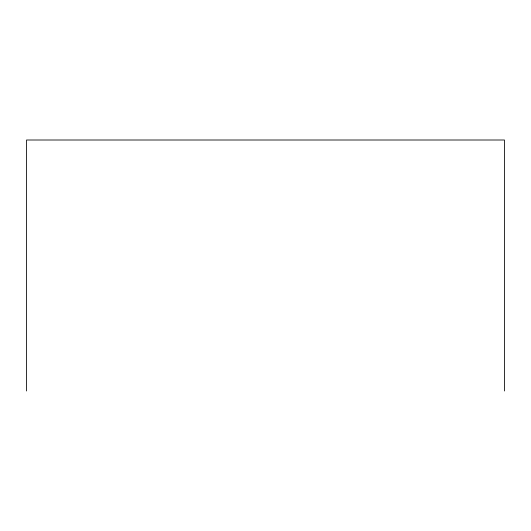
<?xml version="1.0" encoding="UTF-8"?>
<svg xmlns="http://www.w3.org/2000/svg" width="531" height="531" viewBox="0 0 531 531"><rect width="100%" height="100%" fill="white"/><g stroke="black" fill="none" stroke-linecap="round" stroke-linejoin="round"><path stroke-width="0.8" d="M504.45 390.995L504.45 140.005L26.55 140.005L26.55 390.995"/></g></svg>
